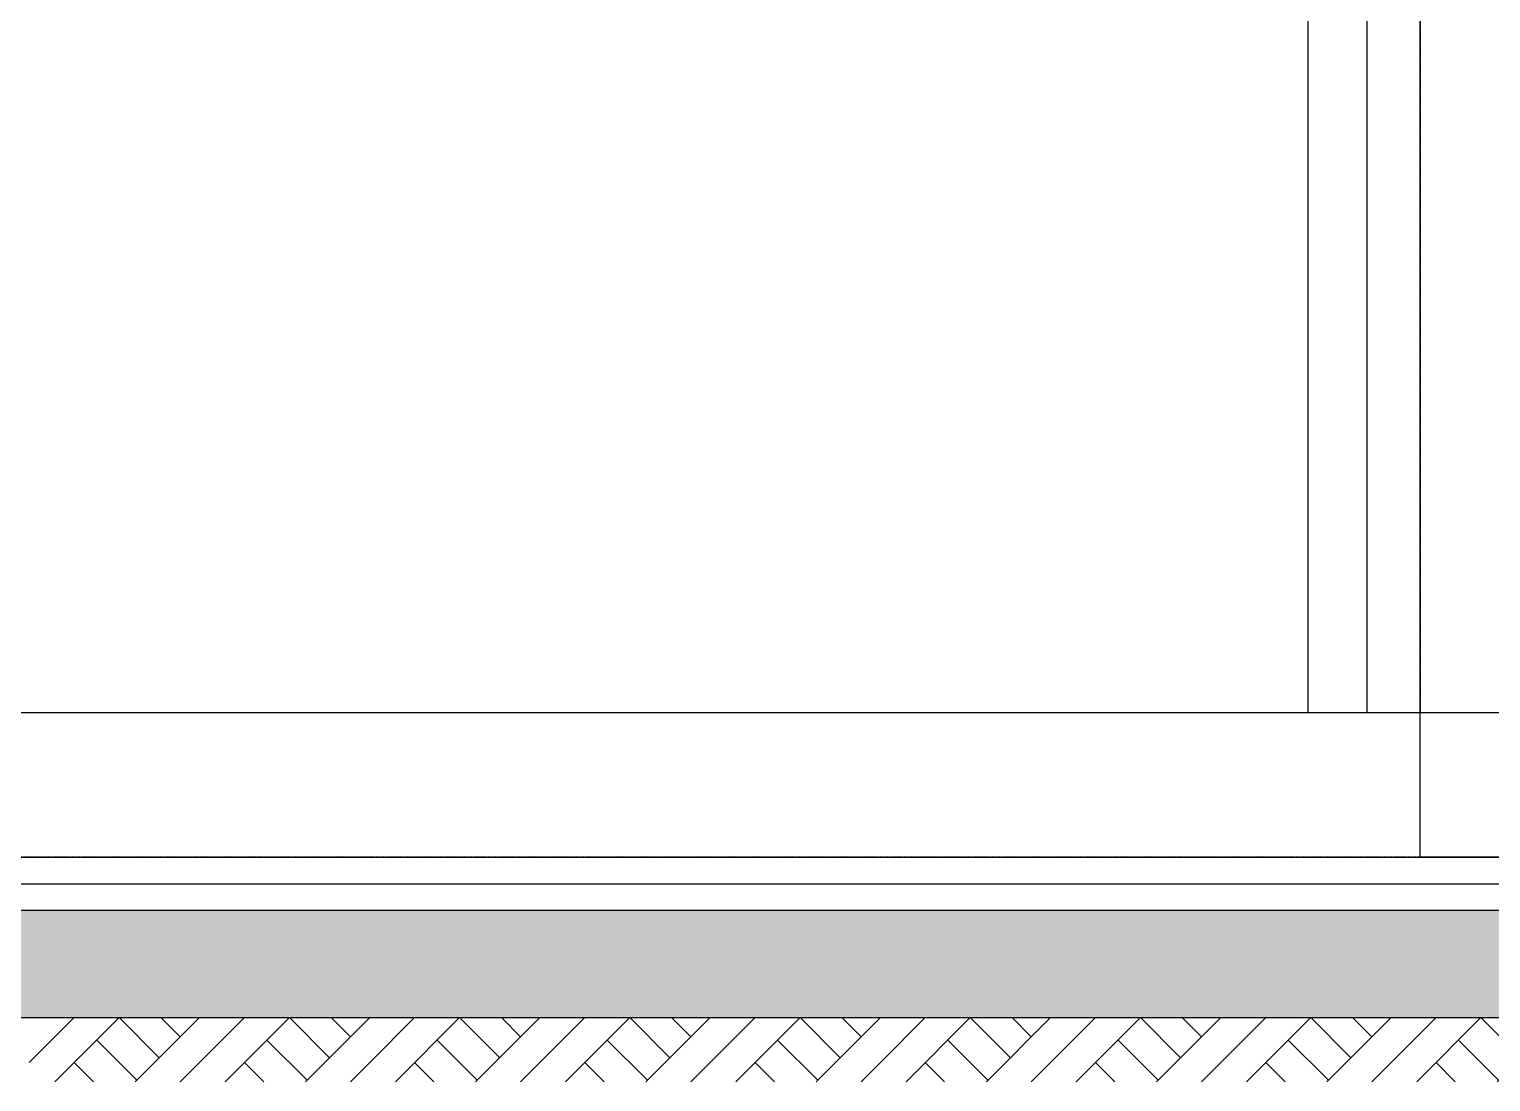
# Model space of a CAD drawing. Extents: x -599358 to 2865263, y -1062760 to 486533.
# Drawn here: x 348260 to 350992, y -701844 to -699877 of the extents above; entities that cross this region are included whole.
import ezdxf

# ---------------------------------------------------------------- set-up
doc = ezdxf.new("R2010")
doc.units = 0
for name, pattern in [('__DASH', [0.35, 0.25, -0.1]), ('DASH', [0.35, 0.25, -0.1]), ('DOTE', [2.42, 2, -0.2, 0.02, -0.2])]:
    doc.linetypes.add(name, pattern=pattern)
for name, color, linetype in [('A-AXIS-DOTE', 14, 'DOTE'), ('A-HATCH-1', 252, 'Continuous'), ('A-LIN-V', 9, 'Continuous'), ('A-SFCE', 30, 'Continuous'), ('AS-COLN', 6, 'Continuous'), ('COLUMN', 9, 'Continuous')]:
    doc.layers.add(name, color=color, linetype=linetype)

# ---------------------------------------------------------------- blocks, each defined once
blk = doc.blocks.new('$LinePat$素土夯实')
at = {"color": 0}
for p, q in [((0, -210), (210, 0)), ((120, -300), (420, 0)), ((420, 0), (607.5, -187.5)), ((495, -300), (795, 0)), ((615, 0), (705, -90)), ((315, -105), (502.5, -292.5)), ((210, -210), (300, -300)), ((705, -300), (795, -210))]:
    blk.add_line(p, q, dxfattribs=at)

msp = doc.modelspace()

# ---------------------------------------------------------------- hatches: boundary and pattern name
at = {"layer": 'A-HATCH-1'}
h = msp.add_hatch(dxfattribs=at)
h.set_pattern_fill('混凝土', color=256, scale=50)
h.set_pattern_definition([(50, (914351.82, -1268534.03), (358.63009, -31.37607), [37.5, -412.5]), (355, (914351.82, -1268534.03), (-69.37567, 376.09607), [30, -330]), (100.4514, (914381.7, -1268536.64), (289.25469, 344.71977), [31.8701, -350.57106]), (46.1842, (914351.8, -1268434.03), (533.62052, -82.7595), [56.25, -618.75]), (96.6356, (914396.3, -1268440.93), (467.33135, 487.05894), [47.80514, -525.8565]), (351.1842, (914351.8, -1268434.03), (467.33097, 487.0593), [45, -495]), (21, (914401.82, -1268459.03), (298.45353, -201.30945), [37.5, -412.5]), (326, (914401.82, -1268459.03), (121.65767, 362.57502), [30, -330]), (71.4514, (914426.7, -1268475.8), (420.11131, 161.26525), [31.8701, -350.57106]), (37.5, (914351.82, -1268534.03), (6.079928, 166.446927), [0, -326, 0, -335, 0, -331.25]), (7.5, (914351.82, -1268534.03), (131.53477, 197.205856), [0, -191, 0, -318.5, 0, -126.25]), (327.5, (914240.32, -1268534.03), (266.911218, -11.277436), [0, -125, 0, -390, 0, -517.5]), (317.5, (914190.32, -1268534.03), (291.593085, 50.05249), [0, -162.5, 0, -259, 0, -367.5])])
h.paths.add_polyline_path([(351760.6, -701724), (351760.6, -701524), (226060.6, -701524), (226060.6, -701724)])

# ---------------------------------------------------------------- linework, layer by layer
at = {"color": 6, "linetype": 'DASH'}
msp.add_lwpolyline([(350860.6, -701154.1), (341160.6, -701154.1), (341160.6, -694924), (350860.6, -694924), (350860.6, -701154.1)], dxfattribs=at)
at = {"layer": 'A-AXIS-DOTE'}
for p, q in [((350650.6, -694061.5), (350650.6, -701154.1)), ((350760.6, -694061.5), (350760.6, -701154.1))]:
    msp.add_line(p, q, dxfattribs=at)
at = {"layer": 'A-AXIS-DOTE', "linetype": '__DASH', "ltscale": 2}
msp.add_line((357208.3, -701424), (220825.2, -701424), dxfattribs=at)
at = {"layer": 'A-LIN-V'}
msp.add_lwpolyline([(351360.6, -701154.1), (341660.6, -701154.1), (341660.6, -700197.7)], dxfattribs=at)
at = {"layer": 'A-SFCE'}
for p, q in [((336360.6, -701424), (351960.6, -701424)), ((336360.6, -701474), (351960.6, -701474))]:
    msp.add_line(p, q, dxfattribs=at)
at = {"layer": 'AS-COLN'}
msp.add_lwpolyline([(351760.6, -701724), (351760.6, -701524), (226060.6, -701524), (226060.6, -701724)], close=True, dxfattribs=at)
at = {"layer": 'COLUMN'}
for p, q in [((350860.6, -701424), (350860.6, -694094)), ((351660.6, -701424), (350860.6, -701424))]:
    msp.add_line(p, q, dxfattribs=at)

# ---------------------------------------------------------------- block references
at = {"layer": 'A-HATCH-1', "xscale": 0.4002866013735336, "yscale": 0.4, "zscale": 0.4}
for p in [(348260.1, -701724), (348578.3, -701724), (348896.5, -701724), (349214.7, -701724), (349533, -701724), (349851.2, -701724), (350169.4, -701724), (350487.7, -701724), (350805.9, -701724)]:
    msp.add_blockref('$LinePat$素土夯实', p, dxfattribs=at)

doc.saveas('drawing.dxf')
